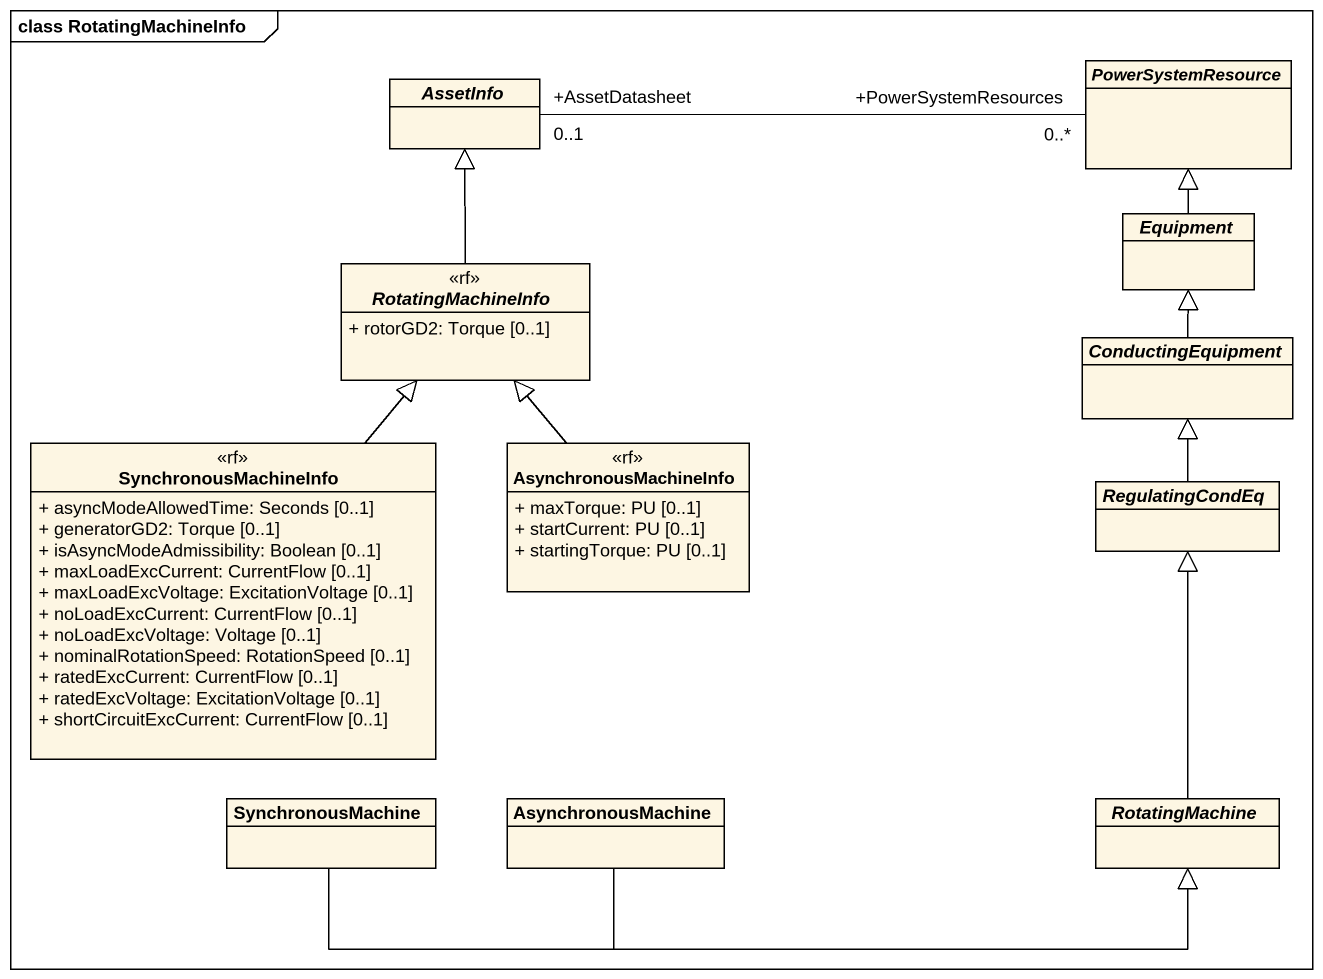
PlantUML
@startuml
mainframe class RotatingMachineInfo
hide circle
hide empty members
skinparam classAttributeIconSize 0
abstract class AssetInfo
abstract class PowerSystemResource
abstract class Equipment
abstract class RotatingMachineInfo <<rf>> {
  + rotorGD2: Torque [0..1]
}
abstract class ConductingEquipment
class SynchronousMachineInfo <<rf>> {
  + asyncModeAllowedTime: Seconds [0..1]
  + generatorGD2: Torque [0..1]
  + isAsyncModeAdmissibility: Boolean [0..1]
  + maxLoadExcCurrent: CurrentFlow [0..1]
  + maxLoadExcVoltage: ExcitationVoltage [0..1]
  + noLoadExcCurrent: CurrentFlow [0..1]
  + noLoadExcVoltage: Voltage [0..1]
  + nominalRotationSpeed: RotationSpeed [0..1]
  + ratedExcCurrent: CurrentFlow [0..1]
  + ratedExcVoltage: ExcitationVoltage [0..1]
  + shortCircuitExcCurrent: CurrentFlow [0..1]
}
class AsynchronousMachineInfo <<rf>> {
  + maxTorque: PU [0..1]
  + startCurrent: PU [0..1]
  + startingTorque: PU [0..1]
}
abstract class RegulatingCondEq
class SynchronousMachine
class AsynchronousMachine
abstract class RotatingMachine
AssetInfo "+AssetDatasheet\n0..1" -right- "+PowerSystemResources\n0..*" PowerSystemResource
Equipment -up-|> PowerSystemResource
RotatingMachineInfo -up-|> AssetInfo
ConductingEquipment -up-|> Equipment
SynchronousMachineInfo -up-|> RotatingMachineInfo
AsynchronousMachineInfo -up-|> RotatingMachineInfo
RegulatingCondEq -up-|> ConductingEquipment
SynchronousMachine -right-|> RotatingMachine
AsynchronousMachine -right-|> RotatingMachine
RotatingMachine -up-|> RegulatingCondEq
@enduml
